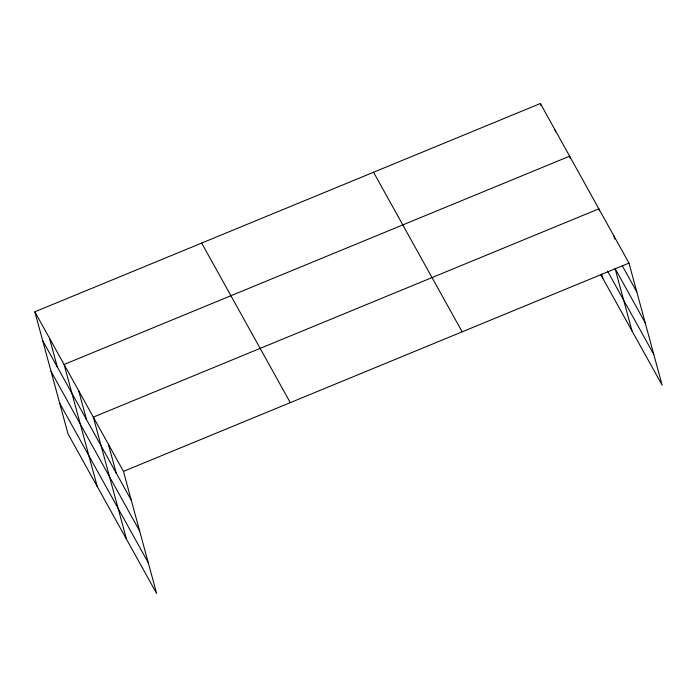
<?xml version="1.0" encoding="UTF-8"?>
<svg xmlns="http://www.w3.org/2000/svg" width="697" height="697" viewBox="0 0 697 697"><rect width="100%" height="100%" fill="white"/><g stroke="black" fill="none" stroke-linecap="round" stroke-linejoin="round"><path stroke-width="1.05" d="M34.85 311.803L123.456 471.381L156.625 593.478L68.018 433.9L34.85 311.803L540.375 103.522L628.982 263.1L662.15 385.197L600.701 274.513M123.456 471.381L628.982 263.1M622.282 265.775L636.823 291.965M645.178 322.728L615.05 268.476L632.022 330.936M607.479 271.02L653.795 354.433M373.548 172.255L462.155 331.833M201.677 243.07L290.274 402.648M42.691 340.676L131.297 500.254M51.055 371.44L139.653 531.018M59.663 403.136L148.269 562.714M613.918 235.969L614.754 239.062M599.411 210.903L598.854 208.839L93.328 417.128L126.497 539.225M570.172 158.245L569.615 156.18L64.089 364.47L97.258 486.558M601.668 274.174L602.783 278.277M554.995 129.851L555.553 131.916M540.375 103.522L540.933 105.587M108.392 444.259L116.233 473.124M78.709 390.799L86.55 419.664M49.47 338.132L57.311 367.005"/></g></svg>
